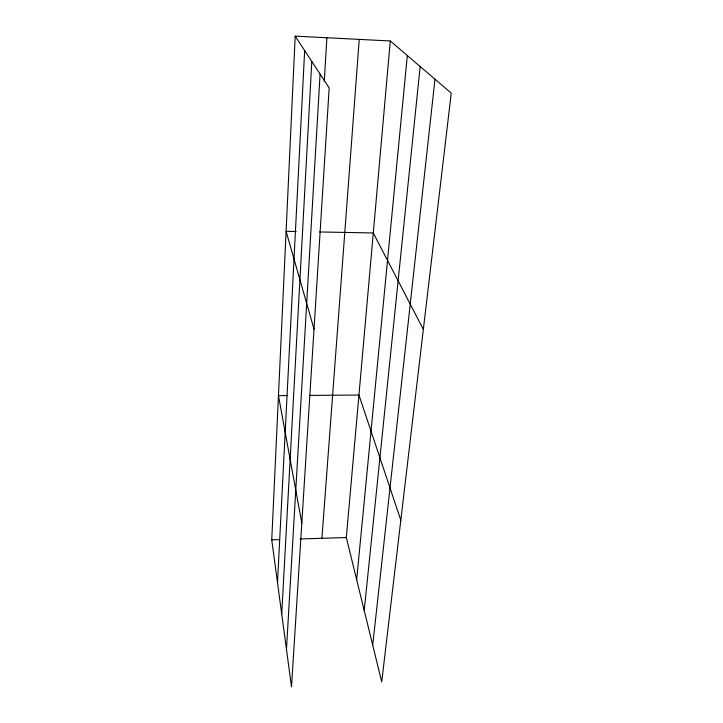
<?xml version="1.0" encoding="UTF-8"?>
<svg xmlns="http://www.w3.org/2000/svg" width="723" height="723" viewBox="0 0 723 723"><rect width="100%" height="100%" fill="white"/><g stroke="black" fill="none" stroke-linecap="round" stroke-linejoin="round"><path stroke-width="1.08" d="M295.192 36.15L329.182 87.917L291.505 686.85L271.749 539.846L295.192 36.15L390.284 40.967L451.251 93.104L381.726 681.897L346.326 537.541L390.284 40.967M277.505 582.693L304.654 50.565M281.726 614.035L311.803 61.446M286.462 649.308L320.081 74.053M324.247 81.518L326.895 37.759M321.916 538.292L359.232 39.394M356.665 579.692L407.32 55.535M364.22 610.483L420.153 66.516M372.707 645.097L434.984 79.196M271.749 539.846L279.647 539.602M299.873 538.978L346.326 537.541M287.393 395.58L278.463 395.653L301.807 523.063M309.634 395.409L358.942 395.029L400.813 520.253M296.159 231.505L286.109 231.315L314.008 329.092M319.539 231.956L373.285 232.969L423.344 329.435"/></g></svg>
